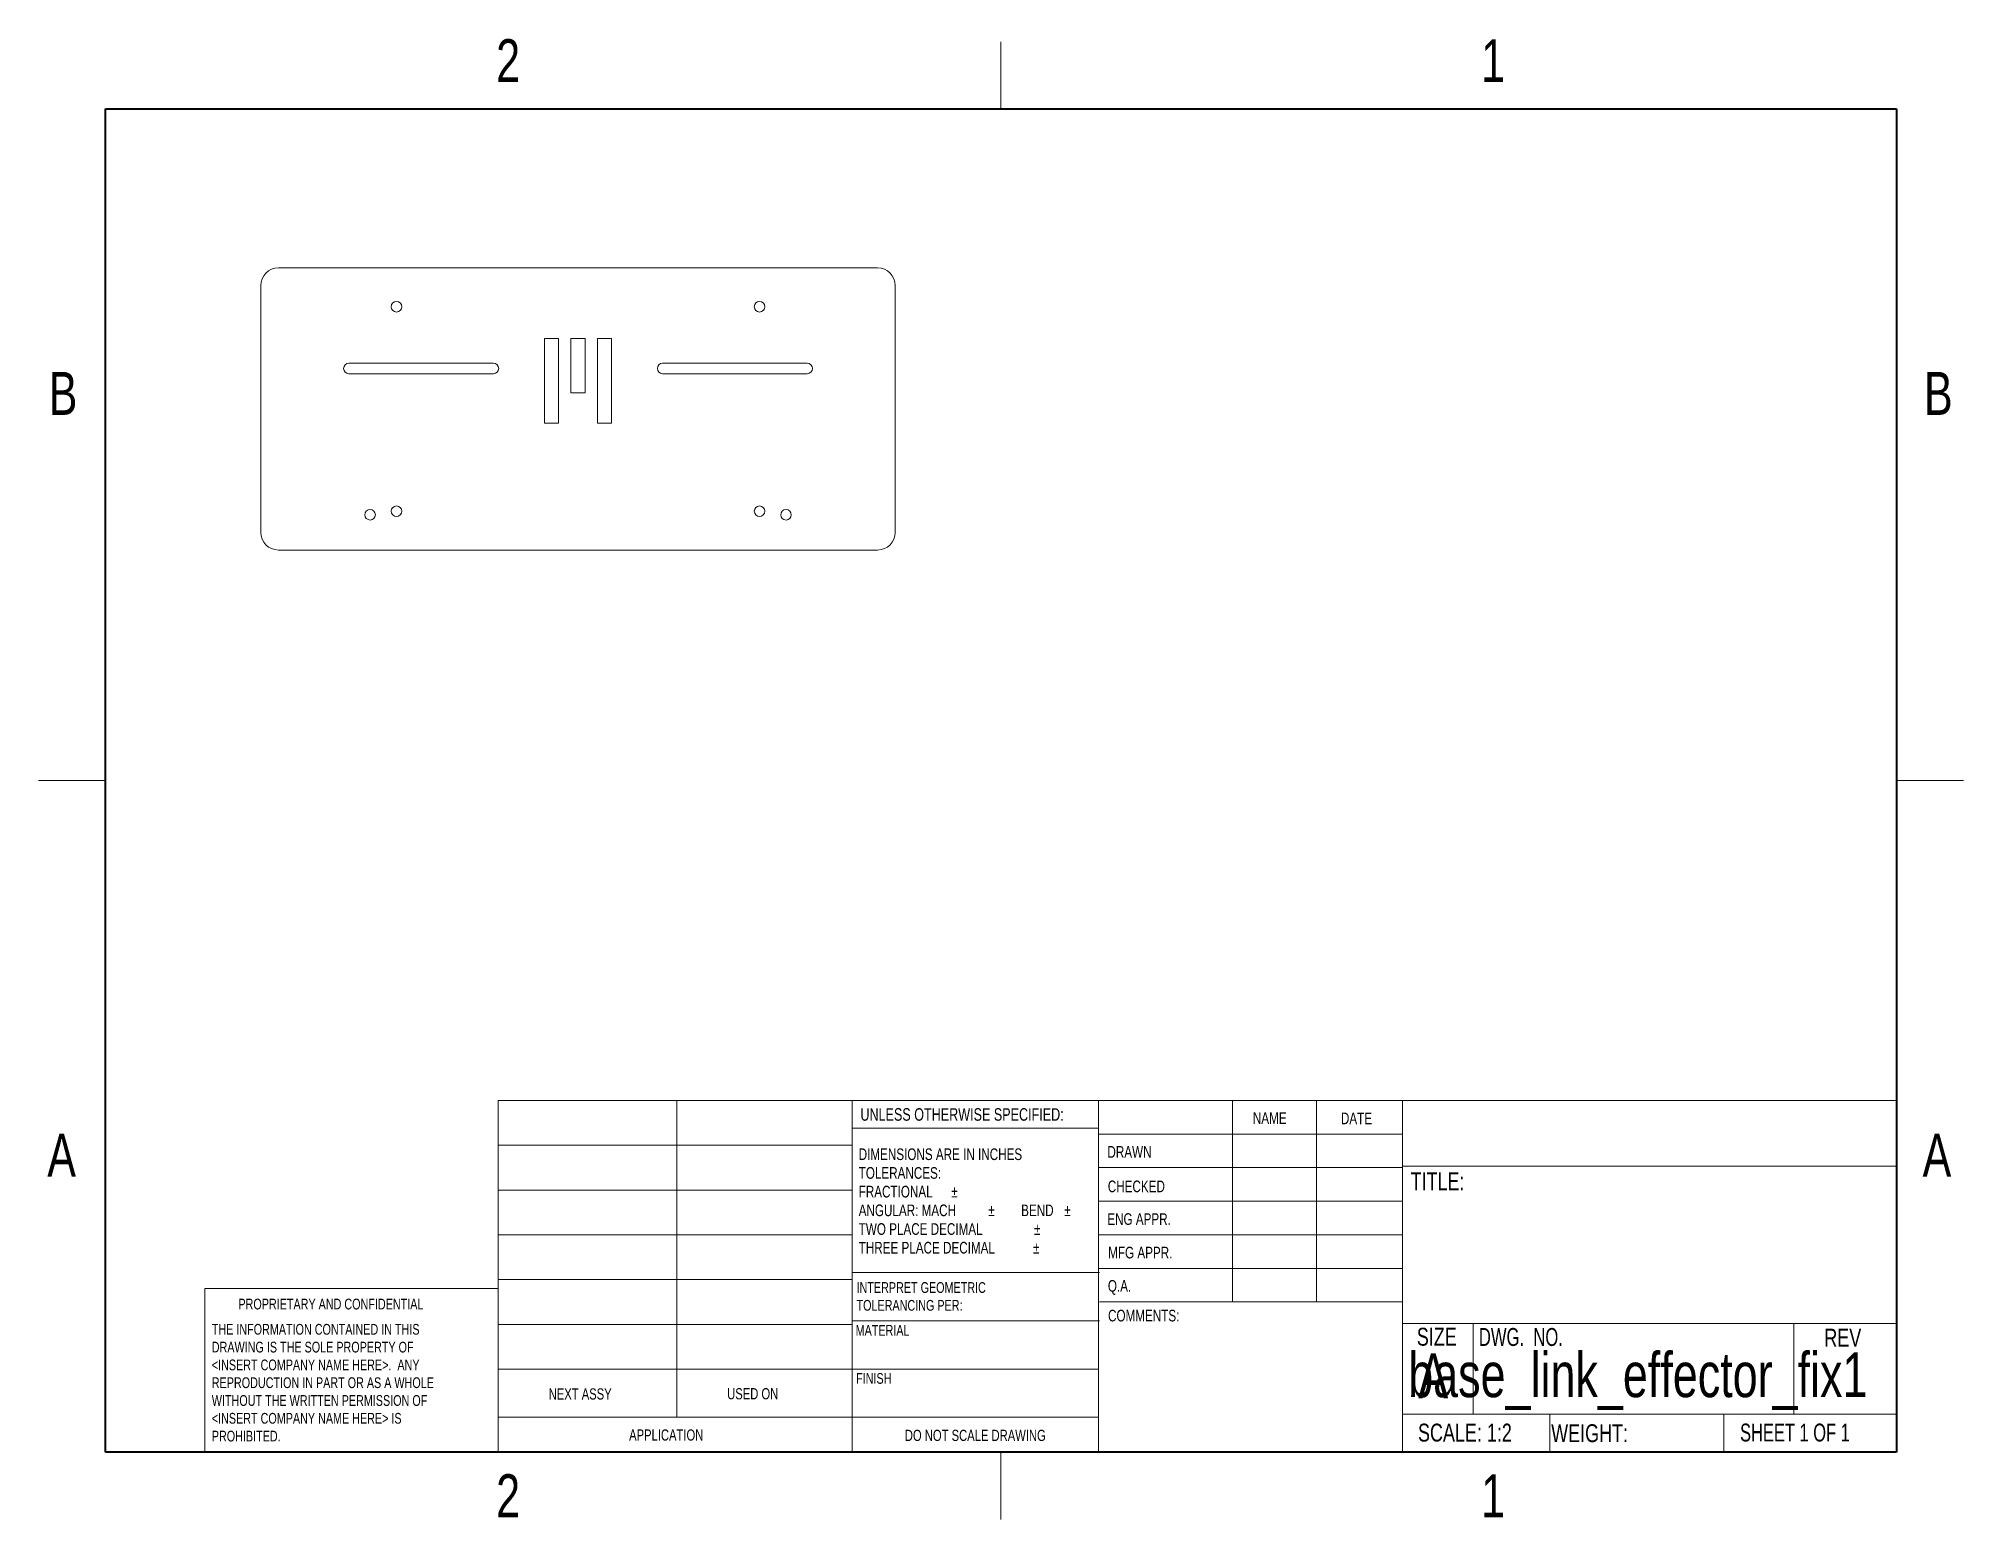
# Model space of a CAD drawing. Header units: millimetres. Extents: x 6 to 552, y 6 to 426.
import ezdxf

# ---------------------------------------------------------------- set-up
doc = ezdxf.new("R2010")
doc.units = ezdxf.units.MM
doc.header["$LTSCALE"] = 2
doc.styles.add('SLDTEXTSTYLE0', font='TXT', dxfattribs={"width": 0.75})
doc.styles.add('SLDTEXTSTYLE1', font='TXT', dxfattribs={"width": 0.6875})
doc.styles.add('SLDTEXTSTYLE2', font='TXT', dxfattribs={"width": 0.694444})

# ---------------------------------------------------------------- blocks, each defined once
blk = doc.blocks.new('SW_NOTE_0')
at = {"color": 0, "linetype": 'Continuous', "lineweight": 0, "char_height": 3.048, "attachment_point": 1, "style": 'SLDTEXTSTYLE0'}
for s, insert in [('INTERPRET GEOMETRIC', (0, 3.93)), ('TOLERANCING PER:', (0, -1.12))]:
    blk.add_mtext(s, dxfattribs=dict(at, insert=insert))
blk = doc.blocks.new('SW_NOTE_1')
at = {"color": 0, "linetype": 'Continuous', "lineweight": 0, "char_height": 3.302, "attachment_point": 1, "style": 'SLDTEXTSTYLE0'}
for s, insert in [('DIMENSIONS ARE IN INCHES', (0, 4.26)), ('TOLERANCES:', (0, -1.05)), ('FRACTIONAL', (0, -6.35)), ('%%p', (26.29, -6.35)), ('ANGULAR: MACH', (0, -11.65)), ('%%p', (36.75, -11.65)), ('BEND', (46.08, -11.65)), ('%%p', (58.31, -11.65)), ('TWO PLACE DECIMAL', (0, -16.95)), ('%%p', (49.76, -16.95)), ('THREE PLACE DECIMAL', (0, -22.25)), ('%%p', (49.47, -22.25))]:
    blk.add_mtext(s, dxfattribs=dict(at, insert=insert))
blk = doc.blocks.new('SW_NOTE_2')
at = {"color": 0, "linetype": 'Continuous', "lineweight": 0, "char_height": 3.048, "attachment_point": 1, "style": 'SLDTEXTSTYLE0'}
for s, insert in [('THE INFORMATION CONTAINED IN THIS', (0, 3.93)), ('DRAWING IS THE SOLE PROPERTY OF', (0, -1.12)), ('<INSERT COMPANY NAME HERE>.  ANY', (0, -6.17)), ('WITHOUT THE WRITTEN PERMISSION OF', (0, -16.26)), ('REPRODUCTION IN PART OR AS A WHOLE', (0, -11.21)), ('<INSERT COMPANY NAME HERE> IS', (0, -21.31)), ('PROHIBITED.', (0, -26.36))]:
    blk.add_mtext(s, dxfattribs=dict(at, insert=insert))

msp = doc.modelspace()

# ---------------------------------------------------------------- linework, layer by layer
at = {"color": 7, "linetype": 'Continuous', "lineweight": 15}
for p, q in [((279.4, 425.45), (279.4, 406.4)), ((279.4, 406.4), (279.4, 425.45)), ((244.41, 361.3), (74.41, 361.3)), ((69.41, 356.3), (69.41, 286.3)), ((249.41, 286.3), (249.41, 356.3)), ((153.91, 341.3), (149.91, 341.3)), ((149.91, 341.3), (149.91, 317.3)), ((153.91, 317.3), (153.91, 341.3)), ((161.41, 341.3), (157.41, 341.3)), ((157.41, 341.3), (157.41, 325.9)), ((161.41, 325.9), (161.41, 341.3)), ((168.91, 341.3), (164.91, 341.3)), ((164.91, 341.3), (164.91, 317.3)), ((168.91, 317.3), (168.91, 341.3)), ((135.41, 334.3), (94.41, 334.3)), ((224.41, 334.3), (183.41, 334.3)), ((94.41, 331.3), (135.41, 331.3)), ((183.41, 331.3), (224.41, 331.3)), ((157.41, 325.9), (161.41, 325.9)), ((149.91, 317.3), (153.91, 317.3)), ((164.91, 317.3), (168.91, 317.3)), ((74.41, 281.3), (244.41, 281.3)), ((6.35, 215.9), (25.4, 215.9)), ((25.4, 215.9), (6.35, 215.9)), ((552.45, 215.9), (533.4, 215.9)), ((533.4, 215.9), (552.45, 215.9)), ((279.4, 6.35), (279.4, 25.4)), ((279.4, 25.4), (279.4, 6.35))]:
    msp.add_line(p, q, dxfattribs=at)
at = {"color": 7, "linetype": 'Continuous', "lineweight": 40}
for p, q in [((25.4, 25.4), (25.4, 406.4)), ((25.4, 406.4), (533.4, 406.4)), ((533.4, 406.4), (533.4, 25.4)), ((533.4, 25.4), (25.4, 25.4))]:
    msp.add_line(p, q, dxfattribs=at)
at = {"color": 7, "linetype": 'Continuous', "lineweight": 0}
for p, q in [((136.71, 125.19), (533.4, 125.19)), ((136.71, 25.4), (136.71, 125.19)), ((187.41, 125.19), (187.41, 35.37)), ((237.15, 25.4), (237.15, 125.19)), ((307.1, 125.19), (307.1, 25.4)), ((345.12, 125.19), (345.12, 68.04)), ((368.92, 125.19), (368.92, 68.04)), ((393.26, 125.19), (393.26, 25.4)), ((307.1, 117.35), (237.15, 117.35)), ((307.1, 115.66), (393.26, 115.66)), ((136.71, 112.49), (237.15, 112.49)), ((307.1, 106.14), (393.26, 106.14)), ((393.26, 106.54), (533.4, 106.54)), ((136.71, 99.79), (237.15, 99.79)), ((307.1, 96.61), (393.26, 96.61)), ((136.71, 87.09), (237.15, 87.09)), ((393.26, 87.09), (307.1, 87.09)), ((393.26, 77.56), (307.1, 77.56)), ((53.54, 25.4), (53.54, 71.85)), ((136.71, 71.85), (53.54, 71.85)), ((136.71, 74.39), (237.15, 74.39)), ((237.15, 76.39), (307.33, 76.39)), ((393.26, 68.04), (307.33, 68.04)), ((136.71, 61.69), (237.15, 61.69)), ((237.15, 62.67), (307.33, 62.67)), ((393.26, 61.97), (533.4, 61.97)), ((413.35, 61.97), (413.35, 36.21)), ((504.35, 61.97), (504.35, 36.21)), ((136.71, 48.99), (237.15, 48.99)), ((237.15, 48.96), (307.1, 48.96)), ((136.71, 35.37), (307.1, 35.37)), ((393.26, 36.21), (533.4, 36.21)), ((435.07, 36.21), (435.07, 25.4)), ((484.45, 36.21), (484.45, 25.4))]:
    msp.add_line(p, q, dxfattribs=at)
at = {"color": 7, "linetype": 'Continuous', "lineweight": 15}
for centre in [(107.91, 350.3), (210.91, 350.3), (100.41, 291.3), (107.91, 292.3), (210.91, 292.3), (218.41, 291.3)]:
    msp.add_circle(centre, 1.5, dxfattribs=at)
for centre, radius, start, end in [((74.41, 356.3), 5, 90, 180), ((244.41, 356.3), 5, 0, 90), ((94.41, 332.8), 1.5, 90, 270), ((135.41, 332.8), 1.5, 270, 90), ((183.41, 332.8), 1.5, 90, 270), ((224.41, 332.8), 1.5, 270, 90), ((74.41, 286.3), 5, 180, 270), ((244.41, 286.3), 5, 270, 0)]:
    msp.add_arc(centre, radius, start, end, dxfattribs=at)

# ---------------------------------------------------------------- block references
at = {"color": 7, "linetype": 'Continuous', "lineweight": 0}
for name, p in [('SW_NOTE_1', (239.03, 107.33)), ('SW_NOTE_0', (238.42, 69.73)), ('SW_NOTE_2', (55.51, 57.88))]:
    msp.add_blockref(name, p, dxfattribs=at)

# ---------------------------------------------------------------- texts
for s, insert, char_height, attachment_point, style in [('2', (139.58, 426.18), 12.19, 2, 'SLDTEXTSTYLE0'), ('1', (418.98, 426.18), 12.19, 2, 'SLDTEXTSTYLE0'), ('B', (13.31, 331.8), 12.19, 2, 'SLDTEXTSTYLE0'), ('B', (545.31, 331.8), 12.19, 2, 'SLDTEXTSTYLE0'), ('UNLESS OTHERWISE SPECIFIED:', (239.52, 123), 3.556, 1, 'SLDTEXTSTYLE0'), ('NAME', (350.85, 121.85), 3.302, 1, 'SLDTEXTSTYLE0'), ('DATE', (375.83, 121.76), 3.302, 1, 'SLDTEXTSTYLE0'), ('A', (12.91, 115.73), 12.19, 2, 'SLDTEXTSTYLE0'), ('A', (544.91, 115.73), 12.19, 2, 'SLDTEXTSTYLE0'), ('DRAWN', (309.59, 112.25), 3.302, 1, 'SLDTEXTSTYLE0'), ('TITLE:', (395.59, 104.79), 5.08, 1, 'SLDTEXTSTYLE0'), ('CHECKED', (309.7, 102.47), 3.302, 1, 'SLDTEXTSTYLE0'), ('ENG APPR.', (309.55, 93.2), 3.302, 1, 'SLDTEXTSTYLE0'), ('MFG APPR.', (309.81, 83.69), 3.302, 1, 'SLDTEXTSTYLE0'), ('Q.A.', (309.72, 74.25), 3.302, 1, 'SLDTEXTSTYLE0'), ('PROPRIETARY AND CONFIDENTIAL', (63.06, 68.97), 3.048, 1, 'SLDTEXTSTYLE0'), ('COMMENTS:', (309.77, 65.82), 3.302, 1, 'SLDTEXTSTYLE0'), ('MATERIAL', (238.16, 61.51), 3.048, 1, 'SLDTEXTSTYLE0'), ('SIZE', (397.36, 60.72), 5.08, 1, 'SLDTEXTSTYLE0'), ('DWG.  NO.', (414.96, 60.65), 5.08, 1, 'SLDTEXTSTYLE2'), ('REV', (512.97, 60.45), 5.08, 1, 'SLDTEXTSTYLE0'), ('base_link_effector_fix1', (460.06, 53.75), 12.7, 2, 'SLDTEXTSTYLE0'), ('A', (397.76, 53.45), 12.7, 1, 'SLDTEXTSTYLE0'), ('FINISH', (238.3, 47.88), 3.048, 1, 'SLDTEXTSTYLE0'), ('NEXT ASSY', (151.08, 43.54), 3.175, 1, 'SLDTEXTSTYLE0'), ('USED ON', (201.71, 43.6), 3.175, 1, 'SLDTEXTSTYLE0'), ('SCALE: 1:2', (397.7, 33.53), 5.08, 1, 'SLDTEXTSTYLE0'), ('WEIGHT:', (435.48, 33.36), 5.08, 1, 'SLDTEXTSTYLE0'), ('SHEET 1 OF 1', (489.06, 33.55), 5.08, 1, 'SLDTEXTSTYLE1'), ('APPLICATION', (173.9, 31.9), 3.175, 1, 'SLDTEXTSTYLE0'), ('DO NOT SCALE DRAWING', (272.11, 31.79), 3.175, 2, 'SLDTEXTSTYLE0'), ('2', (139.58, 19.18), 12.19, 2, 'SLDTEXTSTYLE0'), ('1', (418.98, 19.18), 12.19, 2, 'SLDTEXTSTYLE0')]:
    msp.add_mtext(s, dxfattribs=dict(at, insert=insert, char_height=char_height, attachment_point=attachment_point, style=style))

doc.saveas('drawing.dxf')
